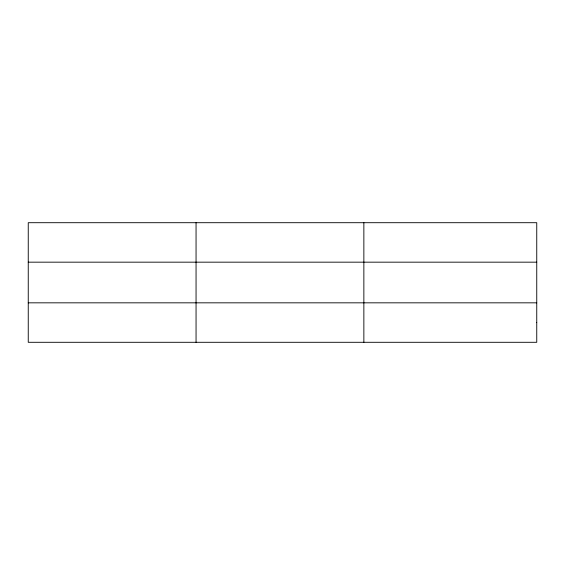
<?xml version="1.0" encoding="UTF-8"?>
<svg xmlns="http://www.w3.org/2000/svg" width="565" height="565" viewBox="0 0 565 565"><rect width="100%" height="100%" fill="white"/><g stroke="black" fill="none" stroke-linecap="round" stroke-linejoin="round"><path stroke-width="0.85" d="M196.055 222.702L196.055 342.298M363.86 222.702L363.86 342.298M28.25 262.167L536.75 262.167M28.25 302.833L536.75 302.833M536.75 322.566L536.75 342.298L28.25 342.298L28.25 222.702L536.75 222.702L536.75 322.566"/></g></svg>
